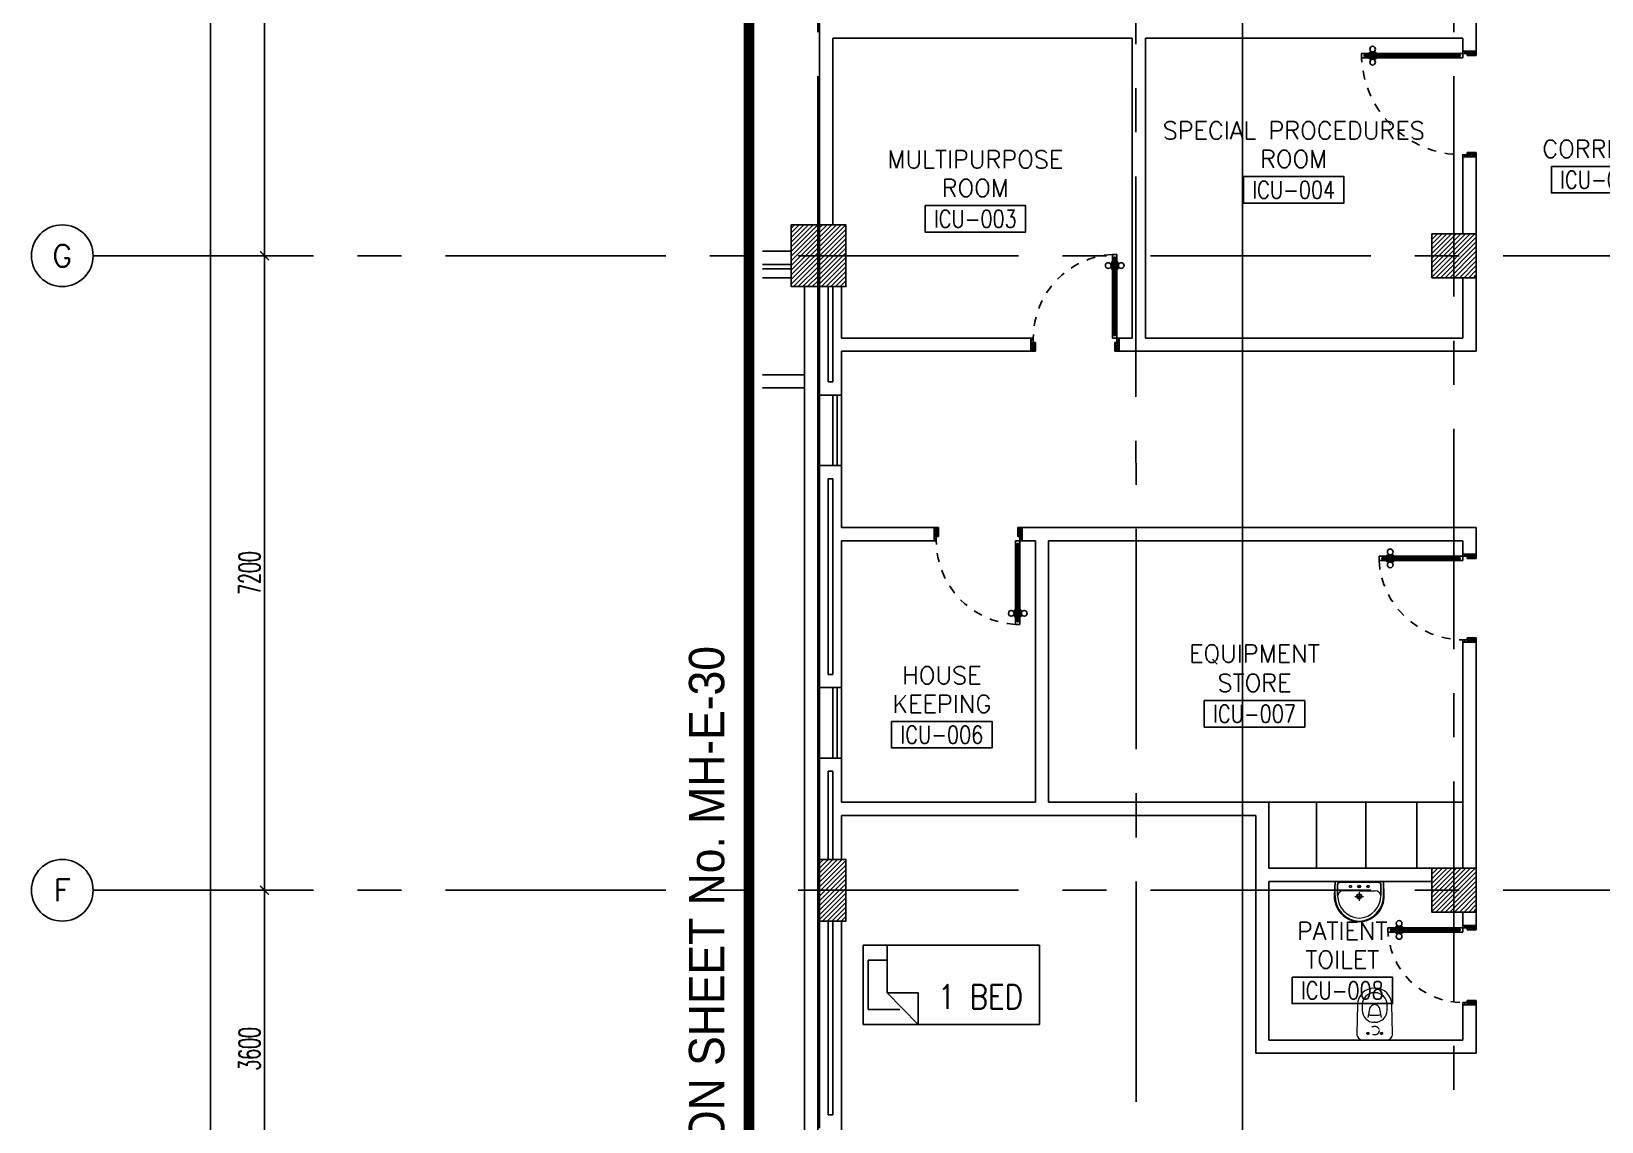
# Model space of a CAD drawing. Extents: x 0 to 93.9, y -1.5 to 78.
# Drawn here: x 0 to 17.82, y 17.17 to 29.54 of the extents above; entities that cross this region are included whole.
import ezdxf
from ezdxf.enums import TextEntityAlignment as Align

# ---------------------------------------------------------------- set-up
doc = ezdxf.new("R2010")
doc.units = 0
doc.header["$MEASUREMENT"] = 0
doc.header["$PDMODE"] = 34
for name, pattern in [('CENTER2', [1.125, 0.75, -0.125, 0.125, -0.125]), ('CENTERX2', [4, 2.5, -0.5, 0.5, -0.5]), ('DASHED', [0.75, 0.5, -0.25]), ('HIDDEN', [0.375, 0.25, -0.125]), ('HIDDEN2', [0.1875, 0.125, -0.0625])]:
    doc.linetypes.add(name, pattern=pattern)
doc.layers.get('0').update_dxf_attribs({"color": 11, "linetype": 'CONTINUOUS'})
doc.layers.get('DEFPOINTS').update_dxf_attribs({"color": 11, "linetype": 'CONTINUOUS'})
for name, color, linetype in [('AX-CR', 11, 'CONTINUOUS'), ('AX-DIM', 11, 'CONTINUOUS'), ('AX-TXT', 11, 'CONTINUOUS'), ('AXES', 11, 'CENTERX2'), ('COL', 11, 'CONTINUOUS'), ('COUNTER', 11, 'CONTINUOUS'), ('DOOR', 11, 'CONTINUOUS'), ('ELEV', 11, 'CONTINUOUS'), ('FIX', 11, 'CONTINUOUS'), ('FUR', 11, 'CONTINUOUS'), ('HAT', 11, 'CONTINUOUS'), ('INSUL', 11, 'CONTINUOUS'), ('RM-BOX', 11, 'CONTINUOUS'), ('RM-NAME', 11, 'CONTINUOUS'), ('RM-NO', 11, 'CONTINUOUS'), ('ROOF', 11, 'CONTINUOUS'), ('RS20', 11, 'CONTINUOUS'), ('SHAFT', 11, 'CONTINUOUS'), ('SUNI-FUR', 11, 'CONTINUOUS'), ('TXT1', 11, 'CONTINUOUS'), ('WALL', 11, 'CONTINUOUS'), ('WIN', 11, 'CONTINUOUS')]:
    doc.layers.add(name, color=color, linetype=linetype)
doc.styles.add('ROMANS', font='ROMANS.shx', dxfattribs={"width": 0.6})
doc.styles.add('RS20', font='ROMANS.shx', dxfattribs={"height": 0.2})
doc.styles.add('TTXT', font='swisse.ttf', dxfattribs={"width": 0.6})
doc.dimstyles.new('STANDARD in', dxfattribs={"dimtxt": 0.24, "dimasz": 0.1, "dimexe": 0.07, "dimexo": 0.05, "dimgap": 0.05, "dimtad": 1, "dimdec": 0, "dimlfac": 1000, "dimzin": 0, "dimdsep": 46, "dimtxsty": 'ROMANS', "dimblk": 'ARCHTICK', "dimcen": 0.05, "dimdle": 0.05, "dimclrd": 7, "dimclre": 7, "dimclrt": 2, "dimadec": 0, "dimazin": 0, "dimtfac": 1, "dimtdec": 0, "dimtmove": 2, "dimatfit": 3, "dimldrblk": 'ARCHTICK', "dimfxl": 0, "dimtolj": 1, "dimtzin": 0, "dimarcsym": 0})

# ---------------------------------------------------------------- blocks, each defined once
blk = doc.blocks.new('AXL')
at = {"layer": 'AX-CR'}
blk.add_circle((-350, 0), 350, dxfattribs=at)
at = {"layer": 'AX-TXT', "style": 'ROMANS'}
blk.add_attdef('AX', text='', height=250, dxfattribs=at).set_placement((-350, 0), align=Align.MIDDLE)
blk = doc.blocks.new('_ARCHTICK')
at = {"color": 0, "linetype": 'ByBlock', "const_width": 0.15}
blk.add_lwpolyline([(-0.5, -0.5), (0.5, 0.5)], dxfattribs=at)
blk = doc.blocks.new('*D125')
at = {"layer": 'AX-DIM', "color": 7, "lineweight": -2, "ltscale": 0.3}
for p, q in [((2.033, 5.1), (2.033, 64.52)), ((6.055, 64.47), (1.963, 64.47)), ((6.734, 5.15), (1.963, 5.15))]:
    blk.add_line(p, q, dxfattribs=at)
at = {"layer": 'DEFPOINTS', "color": 0, "ltscale": 0.3}
for p in [(2.033, 64.47), (6.105, 64.47), (6.784, 5.15)]:
    blk.add_point(p, dxfattribs=at)
at = {"layer": 'AX-DIM', "color": 7, "lineweight": -2, "ltscale": 0.3, "xscale": 0.1, "yscale": 0.1, "zscale": 0.1}
for p, rotation in [((2.033, 64.47), 90), ((2.033, 5.15), 270)]:
    blk.add_blockref('_ARCHTICK', p, dxfattribs=dict(at, rotation=rotation))
at = {"layer": 'AX-DIM', "color": 2, "ltscale": 0.3, "insert": (1.863, 34.81), "char_height": 0.24, "attachment_point": 5, "rotation": 90, "style": 'ROMANS'}
blk.add_mtext('\\A1;59320', dxfattribs=at)
blk = doc.blocks.new('*D116')
at = {"layer": 'AX-DIM', "color": 7, "lineweight": -2, "ltscale": 0.3}
for p, q in [((2.995, 33), (2.575, 33)), ((2.645, 26.95), (2.645, 33.05)), ((2.995, 27), (2.575, 27))]:
    blk.add_line(p, q, dxfattribs=at)
at = {"layer": 'DEFPOINTS', "color": 0, "ltscale": 0.3}
for p in [(2.645, 33), (3.045, 33), (3.045, 27)]:
    blk.add_point(p, dxfattribs=at)
at = {"layer": 'AX-DIM', "color": 7, "lineweight": -2, "ltscale": 0.3, "xscale": 0.1, "yscale": 0.1, "zscale": 0.1}
for p, rotation in [((2.645, 33), 90), ((2.645, 27), 270)]:
    blk.add_blockref('_ARCHTICK', p, dxfattribs=dict(at, rotation=rotation))
at = {"layer": 'AX-DIM', "color": 2, "ltscale": 0.3, "insert": (2.475, 30), "char_height": 0.24, "attachment_point": 5, "rotation": 90, "style": 'ROMANS'}
blk.add_mtext('\\A1;6000', dxfattribs=at)
blk = doc.blocks.new('*D115')
at = {"layer": 'AX-DIM', "color": 7, "lineweight": -2, "ltscale": 0.3}
for p, q in [((2.995, 27), (2.575, 27)), ((2.645, 19.75), (2.645, 27.05)), ((2.995, 19.8), (2.575, 19.8))]:
    blk.add_line(p, q, dxfattribs=at)
at = {"layer": 'DEFPOINTS', "color": 0, "ltscale": 0.3}
for p in [(2.645, 27), (3.045, 27), (3.045, 19.8)]:
    blk.add_point(p, dxfattribs=at)
at = {"layer": 'AX-DIM', "color": 7, "lineweight": -2, "ltscale": 0.3, "xscale": 0.1, "yscale": 0.1, "zscale": 0.1}
for p, rotation in [((2.645, 27), 90), ((2.645, 19.8), 270)]:
    blk.add_blockref('_ARCHTICK', p, dxfattribs=dict(at, rotation=rotation))
at = {"layer": 'AX-DIM', "color": 2, "ltscale": 0.3, "insert": (2.475, 23.4), "char_height": 0.24, "attachment_point": 5, "rotation": 90, "style": 'ROMANS'}
blk.add_mtext('\\A1;7200', dxfattribs=at)
blk = doc.blocks.new('*D114')
at = {"layer": 'AX-DIM', "color": 7, "lineweight": -2, "ltscale": 0.3}
for p, q in [((2.995, 19.8), (2.575, 19.8)), ((2.645, 16.15), (2.645, 19.85)), ((2.995, 16.2), (2.575, 16.2))]:
    blk.add_line(p, q, dxfattribs=at)
at = {"layer": 'DEFPOINTS', "color": 0, "ltscale": 0.3}
for p in [(2.645, 19.8), (3.045, 19.8), (3.045, 16.2)]:
    blk.add_point(p, dxfattribs=at)
at = {"layer": 'AX-DIM', "color": 7, "lineweight": -2, "ltscale": 0.3, "xscale": 0.1, "yscale": 0.1, "zscale": 0.1}
for p, rotation in [((2.645, 19.8), 90), ((2.645, 16.2), 270)]:
    blk.add_blockref('_ARCHTICK', p, dxfattribs=dict(at, rotation=rotation))
at = {"layer": 'AX-DIM', "color": 2, "ltscale": 0.3, "insert": (2.475, 18), "char_height": 0.24, "attachment_point": 5, "rotation": 90, "style": 'ROMANS'}
blk.add_mtext('\\A1;3600', dxfattribs=at)
blk = doc.blocks.new('*X81')
at = {"color": 0}
for p, q in [((80579, 132658), (81071, 133150)), ((80579, 132711), (81018, 133150)), ((80579, 132764), (80965, 133150)), ((80579, 132817), (80912, 133150)), ((80579, 132870), (80859, 133150)), ((80579, 132923), (80806, 133150)), ((80579, 132976), (80753, 133150)), ((80579, 133029), (80700, 133150)), ((80579, 133082), (80647, 133150)), ((80579, 133135), (80594, 133150)), ((80624, 132650), (81079, 133105)), ((80677, 132650), (81079, 133052)), ((80730, 132650), (81079, 132999)), ((80783, 132650), (81079, 132946)), ((80836, 132650), (81079, 132892)), ((80890, 132650), (81079, 132839)), ((80943, 132650), (81079, 132786)), ((80996, 132650), (81079, 132733)), ((81049, 132650), (81079, 132680))]:
    blk.add_line(p, q, dxfattribs=at)
blk = doc.blocks.new('COL50')
at = {"layer": 'COL'}
blk.add_lwpolyline([(-250, 250), (-250, -250), (250, -250), (250, 250)], close=True, dxfattribs=at)
blk = doc.blocks.new('C11')
at = {"layer": 'HAT'}
h = blk.add_hatch(dxfattribs=at)
h.set_pattern_fill('ANSI31', color=256, scale=300, style=0)
h.set_pattern_definition([(45, (-248556.182, -75061.005), (-26.5165043, 26.5165043), [])])
h.paths.add_polyline_path([(300, 700), (0, 700), (0, 350), (300, 350)])
h.paths.add_polyline_path([(300, 350), (0, 350), (0, 0), (300, 0)])
at = {"layer": 'COL'}
blk.add_lwpolyline([(300, 700), (300, 0), (0, 0), (0, 700)], close=True, dxfattribs=at)
blk = doc.blocks.new('C11D')
at = {"layer": 'COL', "linetype": 'ByBlock'}
for p in [(-320, 0), (0, 0)]:
    blk.add_blockref('C11', p, dxfattribs=at)
blk = doc.blocks.new('DOOR90')
at = {"layer": 'DOOR', "color": 0, "linetype": 'ByBlock'}
for p, q in [((-150, 0), (-150, -25)), ((-150, 0), (0, 0)), ((0, -50), (0, 0)), ((-1000, -25), (-1000, -75)), ((-1000, -75), (-1000, -25)), ((-950, -25), (-1000, -25)), ((-950, -75), (-1000, -75)), ((-970, -42), (-970, -58)), ((-950, -42), (-970, -42)), ((-950, -58), (-970, -58)), ((-950, -25), (-950, -42)), ((-950, -58), (-950, -75)), ((-918, -25), (-918, -18)), ((-828, -18), (-918, -18)), ((-918, -75), (-918, -82)), ((-828, -82), (-918, -82)), ((-905, -18), (-905, -9)), ((-905, -9), (-840, -9)), ((-905, -18), (-840, -18)), ((-905, -82), (-905, -91)), ((-905, -82), (-840, -82)), ((-905, -91), (-840, -91)), ((-840, -18), (-840, -9)), ((-840, -82), (-840, -91)), ((-828, -25), (-828, -18)), ((-828, -75), (-828, -82)), ((-200, -42), (-200, -25)), ((-200, -25), (-150, -25)), ((-180, -42), (-200, -42)), ((-200, -75), (-200, -58)), ((-200, -58), (-180, -58)), ((-150, -75), (-200, -75)), ((-180, -58), (-180, -42)), ((-150, -75), (-150, -25)), ((-150, -25), (-100, -25)), ((-100, -25), (-100, -50)), ((-100, -50), (0, -50)), ((-150, -900), (-150, -875)), ((-150, -875), (-100, -875)), ((-100, -850), (0, -850)), ((-100, -875), (-100, -850)), ((0, -850), (0, -900)), ((0, -900), (-150, -900)), ((-150, -900), (0, -900))]:
    blk.add_line(p, q, dxfattribs=at)
at = {"layer": 'DOOR', "color": 9, "linetype": 'ByBlock'}
for p, q in [((0, -50), (-114, 0)), ((0, -50), (-40, 0)), ((0, -50), (-100, -37)), ((0, -850), (-114, -900)), ((0, -850), (-100, -863)), ((0, -850), (-40, -900))]:
    blk.add_line(p, q, dxfattribs=at)
at = {"layer": 'DOOR', "linetype": 'ByBlock'}
for p, q in [((-200, -25), (-950, -25)), ((-200, -42), (-950, -42)), ((-200, -58), (-950, -58)), ((-950, -75), (-200, -75))]:
    blk.add_line(p, q, dxfattribs=at)
at = {"layer": 'DOOR', "color": 0, "linetype": 'ByBlock'}
for centre in [(-873, 24), (-873, -124)]:
    blk.add_circle(centre, 32.4, dxfattribs=at)
at = {"layer": 'DOOR', "color": 9, "linetype": 'ByBlock'}
for centre, radius, start, end in [((0, -50), 154, 161.1053, 166.2858), ((0, -50), 134, 158.1598, 169.28), ((0, -50), 94.4, 148.0182, 180), ((0, -50), 74.4, 137.7764, 180), ((0, -50), 114, 154.0838, 167.3774), ((0, -50), 54.4, 113.2074, 180), ((0, -50), 34.4, 90, 180), ((0, -50), 14.4, 90, 180), ((0, -850), 154, 193.7142, 198.8947), ((0, -850), 134, 190.72, 201.8402), ((0, -850), 94.4, 180, 211.9818), ((0, -850), 74.4, 180, 222.2236), ((0, -850), 54.4, 180, 246.7926), ((0, -850), 34.4, 180, 270), ((0, -850), 14.4, 180, 270)]:
    blk.add_arc(centre, radius, start, end, dxfattribs=at)
at = {"layer": 'DOOR', "linetype": 'HIDDEN', "ltscale": 0.5}
blk.add_arc((-150, -25), 850, 180, 270, dxfattribs=at)
blk = doc.blocks.new('RM1')
at = {"layer": 'RM-BOX'}
blk.add_lwpolyline([(570, -200), (-570, -200), (-570, -500), (570, -500)], close=True, dxfattribs=at)
at = {"layer": 'RM-NAME', "style": 'ROMANS'}
for tag, p in [('ROOMNAME1', (0, 324)), ('ROOMNAME2', (0, 0))]:
    blk.add_attdef(tag, text='', height=200, dxfattribs=at).set_placement(p, align=Align.MIDDLE)
at = {"layer": 'RM-NO', "style": 'ROMANS', "width": 0.8}
blk.add_attdef('ROOMNO', text='', height=200, dxfattribs=at).set_placement((0, -350), align=Align.MIDDLE)
blk = doc.blocks.new('DOOR100')
at = {"layer": 'DOOR', "color": 0, "linetype": 'ByBlock'}
for p, q in [((-25, 1300), (-75, 1300)), ((-75, 1300), (-25, 1300)), ((-75, 1250), (-75, 1300)), ((-58, 1250), (-75, 1250)), ((-42, 1270), (-58, 1270)), ((-58, 1250), (-58, 1270)), ((-42, 1250), (-42, 1270)), ((-25, 1250), (-42, 1250)), ((-25, 1250), (-25, 1300)), ((-82, 1205), (-91, 1205)), ((-91, 1205), (-91, 1140)), ((-82, 1140), (-91, 1140)), ((-75, 1218), (-82, 1218)), ((-82, 1128), (-82, 1218)), ((-82, 1205), (-82, 1140)), ((-75, 1128), (-82, 1128)), ((-25, 1218), (-18, 1218)), ((-25, 1128), (-18, 1128)), ((-18, 1128), (-18, 1218)), ((-18, 1205), (-9, 1205)), ((-18, 1205), (-18, 1140)), ((-18, 1140), (-9, 1140)), ((-9, 1205), (-9, 1140)), ((-75, 200), (-58, 200)), ((-75, 150), (-75, 200)), ((-58, 200), (-58, 180)), ((-58, 180), (-42, 180)), ((-42, 200), (-25, 200)), ((-42, 180), (-42, 200)), ((-25, 200), (-25, 150)), ((-1200, 0), (-1200, 150)), ((-1200, 150), (-1175, 150)), ((-1200, 150), (-1200, 0)), ((-1150, 0), (-1200, 0)), ((-1175, 150), (-1175, 100)), ((-1175, 100), (-1150, 100)), ((-1150, 100), (-1150, 0)), ((-75, 150), (-25, 150)), ((-50, 100), (-50, 0)), ((-25, 100), (-50, 100)), ((-50, 0), (0, 0)), ((0, 150), (-25, 150)), ((-25, 150), (-25, 100)), ((0, 150), (0, 0))]:
    blk.add_line(p, q, dxfattribs=at)
at = {"layer": 'DOOR', "linetype": 'ByBlock'}
for p, q in [((-75, 1250), (-75, 200)), ((-58, 200), (-58, 1250)), ((-42, 200), (-42, 1250)), ((-25, 200), (-25, 1250)), ((0, 0), (0, 150))]:
    blk.add_line(p, q, dxfattribs=at)
at = {"layer": 'DOOR', "color": 9, "linetype": 'ByBlock'}
for p, q in [((-1150, 0), (-1200, 114)), ((-1150, 0), (-1200, 40)), ((-1150, 0), (-1163, 100)), ((-50, 0), (0, 114)), ((-50, 0), (-37, 100)), ((-50, 0), (0, 40))]:
    blk.add_line(p, q, dxfattribs=at)
at = {"layer": 'DOOR', "color": 0, "linetype": 'ByBlock'}
for centre in [(-124, 1173), (24, 1173)]:
    blk.add_circle(centre, 32.4, dxfattribs=at)
at = {"layer": 'DOOR', "linetype": 'HIDDEN', "ltscale": 0.5}
blk.add_arc((-25, 150), 1150, 90, 180.0001, dxfattribs=at)
at = {"layer": 'DOOR', "color": 9, "linetype": 'ByBlock'}
for centre, radius, start, end in [((-1150, 0), 154, 103.7142, 108.8947), ((-1150, 0), 134, 100.72, 111.8402), ((-1150, 0), 94.4, 90, 121.9818), ((-1150, 0), 74.4, 90, 132.2236), ((-1150, 0), 54.4, 90, 156.7926), ((-1150, 0), 34.4, 90, 180), ((-1150, 0), 14.4, 90, 180), ((-50, 0), 94.4, 58.0182, 90), ((-50, 0), 74.4, 47.7764, 90), ((-50, 0), 54.4, 23.2074, 90), ((-50, 0), 34.4, 0, 90), ((-50, 0), 14.4, 0, 90), ((-50, 0), 134, 68.1598, 79.28), ((-50, 0), 114, 64.0838, 77.3774), ((-50, 0), 154, 71.1053, 76.2858)]:
    blk.add_arc(centre, radius, start, end, dxfattribs=at)
blk = doc.blocks.new('LAV1')
at = {"layer": 'FIX', "linetype": 'ByBlock', "ltscale": 0.3}
for p, q in [((-280, 210), (-275, 50)), ((-245, 210), (-245, 85)), ((245, 210), (245, 85)), ((280, 210), (275, 50)), ((0, 60), (-220, 60)), ((0, 60), (220, 60))]:
    blk.add_line(p, q, dxfattribs=at)
at = {"layer": 'FIX', "linetype": 'Continuous', "lineweight": 20}
for p, q in [((-275, 210), (-275, 50)), ((275, 210), (275, 50)), ((0, 50), (-275, 50)), ((0, 50), (-252, 50)), ((0, 155), (-181, 155)), ((0, 155), (181, 155)), ((0, 50), (252, 50)), ((0, 50), (275, 50))]:
    blk.add_line(p, q, dxfattribs=at)
at = {"layer": 'FIX', "linetype": 'DASHED', "lineweight": 20, "ltscale": 0.05}
for p, q in [((50, 220), (-50, 220)), ((0, 170), (0, 270)), ((0, 170), (0, 270))]:
    blk.add_line(p, q, dxfattribs=at)
at = {"layer": 'FIX', "lineweight": 20}
for p, q in [((16, 107), (-15, 107)), ((0, 92), (0, 123))]:
    blk.add_line(p, q, dxfattribs=at)
for centre, radius in [((0, 220), 29.5), ((0, 220), 22.5), ((0, 107), 15.5)]:
    blk.add_circle(centre, radius, dxfattribs=at)
at = {"layer": 'FIX', "linetype": 'HIDDEN', "lineweight": 20, "ltscale": 0.05}
for centre in [(-100, 107), (100, 107)]:
    blk.add_circle(centre, 12.4, dxfattribs=at)
at = {"layer": 'FIX', "linetype": 'ByBlock', "ltscale": 0.3}
for centre, radius, start, end in [((7, 220), 287, 91.3776, 182.0064), ((-7, 220), 287, 357.9936, 88.6224), ((-220, 85), 24.9, 179.7021, 269.9486), ((220, 85), 24.9, 270.0514, 0.2979)]:
    blk.add_arc(centre, radius, start, end, dxfattribs=at)
at = {"layer": 'FIX', "linetype": 'Continuous', "lineweight": 20}
for centre, radius, start, end in [((8, 217), 283, 91.6988, 181.351), ((8, 212), 253, 91.7328, 180.4884), ((-8, 217), 283, 358.649, 88.3012), ((-8, 212), 253, 359.5116, 88.2672), ((-179, 222), 66.9, 190.2006, 268.0786), ((179, 222), 66.9, 271.9214, 349.7994)]:
    blk.add_arc(centre, radius, start, end, dxfattribs=at)
blk = doc.blocks.new('WC1')
at = {"layer": 'FIX', "lineweight": 20}
for p, q in [((-210, 204), (-538, 194)), ((-727, 5), (-727, -5)), ((-674, 5), (-674, -5)), ((-534, 24), (-540, 0)), ((-540, 0), (-534, -24)), ((-475, 141), (-538, 141)), ((-395, 76), (-490, 60)), ((-339, 5), (-339, -5)), ((-538, -141), (-475, -141)), ((-490, -60), (-395, -76)), ((-538, -194), (-210, -204))]:
    blk.add_line(p, q, dxfattribs=at)
at = {"layer": 'FIX', "linetype": 'Continuous', "lineweight": 20}
blk.add_line((-420, -47), (-420, 45), dxfattribs=at)
at = {"layer": 'FIX', "lineweight": 20}
blk.add_lwpolyline([(-213, -204), (-210, -204, 0.414214), (-137, -131), (-137, 0), (-137, 131, 0.414214), (-210, 204)], format="xyb", dxfattribs=at)
at = {"layer": 'FIX', "linetype": 'HIDDEN2', "lineweight": 20, "ltscale": 0.3}
blk.add_circle((-245, 0), 49.8, dxfattribs=at)
at = {"layer": 'FIX', "linetype": 'HIDDEN', "lineweight": 20, "ltscale": 0.05}
for centre in [(-213, 78), (-213, -77)]:
    blk.add_circle(centre, 11.6, dxfattribs=at)
at = {"layer": 'FIX', "lineweight": 20}
for centre, radius, start, end in [((-538, 5), 189, 90, 180), ((-538, 5), 136, 90, 180), ((-473, -7), 68.2, 128.9242, 152.8468), ((-464, -18), 82, 108.496, 128.9242), ((-475, 5), 136, 360, 90), ((-538, -5), 189, 180, 270), ((-538, -5), 136, 180, 270), ((-473, 7), 68.2, 207.1532, 231.0758), ((-464, 18), 82, 231.0758, 251.504), ((-475, -5), 136, 270, 0)]:
    blk.add_arc(centre, radius, start, end, dxfattribs=at)
at = {"layer": 'FIX', "linetype": 'Continuous', "lineweight": 20}
for centre, start, end in [((-443, 46), 357.6662, 91.6121), ((-442, -46), 268.3879, 2.3338)]:
    blk.add_arc(centre, 22.3, start, end, dxfattribs=at)
blk = doc.blocks.new('DOOR-10')
at = {"layer": 'DOOR', "color": 0, "linetype": 'ByBlock'}
for p, q in [((-26, 1100), (-76, 1100)), ((-76, 1100), (-26, 1100)), ((-76, 1050), (-76, 1100)), ((-43, 1070), (-59, 1070)), ((-59, 1050), (-59, 1070)), ((-43, 1050), (-43, 1070)), ((-26, 1050), (-26, 1100)), ((-83, 1005), (-92, 1005)), ((-92, 1005), (-92, 940)), ((-83, 940), (-92, 940)), ((-76, 1018), (-83, 1018)), ((-83, 928), (-83, 1018)), ((-83, 1005), (-83, 940)), ((-76, 928), (-83, 928)), ((-59, 1050), (-76, 1050)), ((-26, 1050), (-43, 1050)), ((-26, 1018), (-18, 1018)), ((-26, 928), (-18, 928)), ((-18, 928), (-18, 1018)), ((-18, 1005), (-9, 1005)), ((-18, 1005), (-18, 940)), ((-18, 940), (-9, 940)), ((-9, 1005), (-9, 940)), ((-76, 200), (-59, 200)), ((-76, 150), (-76, 200)), ((-59, 200), (-59, 180)), ((-59, 180), (-43, 180)), ((-43, 200), (-26, 200)), ((-43, 180), (-43, 200)), ((-26, 200), (-26, 150)), ((-1001, 0), (-1001, 150)), ((-1001, 150), (-976, 150)), ((-1001, 150), (-1001, 0)), ((-951, 0), (-1001, 0)), ((-976, 150), (-976, 100)), ((-976, 100), (-951, 100)), ((-951, 100), (-951, 0)), ((-76, 150), (-26, 150)), ((-51, 100), (-51, 0)), ((-26, 100), (-51, 100)), ((-51, 0), (-1, 0)), ((-1, 150), (-26, 150)), ((-26, 150), (-26, 100))]:
    blk.add_line(p, q, dxfattribs=at)
at = {"layer": 'DOOR', "linetype": 'ByBlock'}
for p, q in [((-76, 1050), (-76, 200)), ((-59, 200), (-59, 1050)), ((-43, 200), (-43, 1050)), ((-26, 200), (-26, 1050))]:
    blk.add_line(p, q, dxfattribs=at)
at = {"layer": 'DOOR', "color": 9, "linetype": 'ByBlock'}
for p, q in [((-951, 0), (-1001, 114)), ((-951, 0), (-1001, 40)), ((-951, 0), (-964, 100)), ((-51, 0), (-1, 114)), ((-51, 0), (-37, 100)), ((-51, 0), (-1, 40)), ((-1, 0), (-1, 150))]:
    blk.add_line(p, q, dxfattribs=at)
at = {"layer": 'DOOR', "color": 0, "linetype": 'ByBlock'}
for centre in [(-124, 973), (23, 973)]:
    blk.add_circle(centre, 32.4, dxfattribs=at)
at = {"layer": 'DOOR', "linetype": 'HIDDEN', "ltscale": 0.5}
blk.add_arc((-23, 149), 952, 93.1482, 179.9482, dxfattribs=at)
at = {"layer": 'DOOR', "color": 9, "linetype": 'ByBlock'}
for centre, radius, start, end in [((-951, 0), 154, 103.7142, 108.8947), ((-951, 0), 134, 100.72, 111.8402), ((-951, 0), 94.4, 90, 121.9818), ((-951, 0), 74.4, 90, 132.2236), ((-951, 0), 54.4, 90, 156.7926), ((-951, 0), 34.4, 90, 180), ((-951, 0), 14.4, 90, 180), ((-51, 0), 94.4, 58.0182, 90), ((-51, 0), 74.4, 47.7764, 90), ((-51, 0), 54.4, 23.2074, 90), ((-51, 0), 34.4, 0, 90), ((-51, 0), 14.4, 0, 90), ((-51, 0), 134, 68.1598, 79.28), ((-51, 0), 114, 64.0838, 77.3774), ((-51, 0), 154, 71.1053, 76.2858)]:
    blk.add_arc(centre, radius, start, end, dxfattribs=at)

msp = doc.modelspace()

# ---------------------------------------------------------------- linework, layer by layer
at = {"layer": 'AXES'}
for p, q in [((16.1424, -1.4643), (16.1424, 77.3484)), ((8.9224, -1.4643), (8.9224, 76.9984)), ((8.9424, -1.4643), (8.9424, 76.9984)), ((12.5424, 5.4), (12.5174, 64.22)), ((0.7, 27), (25.1424, 27)), ((0.7, 19.8), (25.1424, 19.8))]:
    msp.add_line(p, q, dxfattribs=at)
at = {"layer": 'COUNTER', "linetype": 'ByBlock'}
for p, q in [((14.0424, 20.8), (16.2424, 20.8)), ((14.5833, 20.8), (14.5833, 20.05)), ((15.1424, 20.8), (15.1424, 20.05)), ((15.7196, 20.8), (15.7196, 20.05))]:
    msp.add_line(p, q, dxfattribs=at)
at = {"layer": 'ELEV', "linetype": 'CENTER2', "const_width": 0.12}
msp.add_lwpolyline([(8.1417, 4.0237), (8.1417, 67.862)], dxfattribs=at)
at = {"layer": 'FUR'}
for p, q in [((11.4388, 19.1765), (9.4388, 19.1765)), ((9.4388, 19.1765), (9.4388, 18.2765)), ((9.7104, 19.1765), (9.7104, 18.6377)), ((11.4388, 18.2765), (11.4388, 19.1765)), ((9.4942, 19.0066), (9.4942, 18.4487)), ((9.7104, 19.0066), (9.4942, 19.0066)), ((9.7104, 18.6377), (10.0638, 18.6377)), ((9.7104, 18.6377), (10.0638, 18.2765)), ((10.0638, 18.2765), (10.0638, 18.6377)), ((9.4942, 18.4487), (9.8539, 18.4487)), ((9.4388, 18.2765), (11.4388, 18.2765))]:
    msp.add_line(p, q, dxfattribs=at)
at = {"layer": 'INSUL'}
for p, q in [((8.2959, 26.9), (8.6224, 26.9)), ((8.2959, 26.85), (8.6224, 26.85)), ((9.0424, 26.65), (9.0424, 25.5682)), ((9.0924, 26.65), (9.0924, 25.5682)), ((9.0424, 25.5682), (9.0924, 25.5682)), ((9.0424, 24.4682), (9.0924, 24.4682)), ((9.0424, 22.2494), (9.0424, 24.4682)), ((9.0924, 22.2494), (9.0924, 24.4682)), ((9.0424, 22.2494), (9.0924, 22.2494)), ((9.0424, 20.15), (9.0424, 21.1494)), ((9.0424, 21.1494), (9.0924, 21.1494)), ((9.0924, 20.15), (9.0924, 21.1494)), ((9.0424, 19.45), (9.0424, 17.25)), ((9.0924, 19.45), (9.0924, 17.25)), ((9.0424, 17.25), (9.0924, 17.25))]:
    msp.add_line(p, q, dxfattribs=at)
at = {"layer": 'ROOF'}
for p, q in [((8.9224, 26.75), (8.9224, 5.35)), ((8.7724, 26.65), (8.7724, 12.95))]:
    msp.add_line(p, q, dxfattribs=at)
at = {"layer": 'SHAFT', "color": 7, "linetype": 'ByBlock'}
for p, q in [((8.2959, 25.65), (8.7724, 25.65)), ((8.2959, 25.5), (8.7724, 25.5))]:
    msp.add_line(p, q, dxfattribs=at)
at = {"layer": 'SUNI-FUR', "linetype": 'Continuous'}
msp.add_line((13.7424, 5.4), (13.7424, 64.22), dxfattribs=at)
at = {"layer": 'WALL'}
for p, q in [((8.9424, 32.75), (8.9424, 27.25)), ((16.3924, 29.32), (16.3924, 32.2)), ((9.0924, 29.47), (9.0924, 27.35)), ((16.2424, 29.32), (16.2424, 29.47)), ((16.2424, 27.25), (16.2424, 28.12)), ((16.3924, 25.915), (16.3924, 28.12)), ((8.2959, 27.05), (8.6224, 27.05)), ((8.2959, 26.75), (8.6224, 26.75)), ((16.2424, 26.065), (16.2424, 26.75)), ((8.9424, 26.65), (8.9424, 25.4182)), ((9.1924, 26.65), (9.1924, 26.065)), ((9.1924, 25.915), (9.1924, 25.4182)), ((8.9424, 25.4182), (9.1924, 25.4182)), ((8.9424, 24.6182), (9.1924, 24.6182)), ((8.9424, 22.0994), (8.9424, 24.6182)), ((9.1924, 23.915), (9.1924, 24.6182)), ((16.3924, 23.615), (16.3924, 23.915)), ((9.1924, 22.0994), (9.1924, 23.765)), ((11.3924, 20.8), (11.3924, 23.765)), ((11.5424, 20.8), (11.5424, 23.765)), ((16.2424, 23.615), (16.2424, 23.765)), ((16.2424, 20.05), (16.2424, 22.615)), ((16.3924, 20.05), (16.3924, 22.615)), ((8.9424, 22.0994), (9.1924, 22.0994)), ((8.9424, 20.15), (8.9424, 21.2994)), ((8.9424, 21.2994), (9.1924, 21.2994)), ((9.1924, 20.8), (9.1924, 21.2994)), ((9.1924, 20.15), (9.1924, 20.65)), ((8.9424, 19.45), (8.9424, 17.1)), ((9.1924, 19.45), (9.1924, 17.1)), ((16.2424, 19.55), (16.2424, 19.4)), ((16.3924, 19.55), (16.3924, 19.4)), ((16.2424, 19.4), (16.3924, 19.4)), ((16.2424, 18.5), (16.3924, 18.5)), ((16.2424, 18.5), (16.2424, 18.1)), ((16.3924, 18.5), (16.3924, 17.95))]:
    msp.add_line(p, q, dxfattribs=at)
at = {"layer": 'WALL', "linetype": 'ByBlock'}
for p, q in [((12.4924, 29.47), (9.0924, 29.47)), ((12.4924, 29.47), (12.4924, 26.065)), ((16.2424, 29.47), (12.6424, 29.47)), ((12.6424, 29.47), (12.6424, 26.065)), ((16.3924, 29.32), (16.2424, 29.32)), ((16.3924, 28.12), (16.2424, 28.12)), ((9.1924, 26.065), (11.3424, 26.065)), ((11.3424, 26.065), (11.3424, 25.915)), ((12.3424, 26.065), (12.3424, 25.915)), ((12.3424, 26.065), (12.4924, 26.065)), ((12.6424, 26.065), (16.2424, 26.065)), ((9.1924, 25.915), (11.3424, 25.915)), ((12.3424, 25.915), (16.3924, 25.915)), ((9.1924, 23.915), (10.2424, 23.915)), ((10.2424, 23.915), (10.2424, 23.765)), ((11.2424, 23.915), (11.2424, 23.765)), ((11.2424, 23.915), (16.3924, 23.915)), ((16.3924, 23.915), (16.3924, 23.765)), ((9.1924, 23.765), (10.2424, 23.765)), ((11.2424, 23.765), (11.3924, 23.765)), ((11.5424, 23.765), (16.2424, 23.765)), ((16.3924, 23.615), (16.2424, 23.615)), ((16.3924, 22.615), (16.2424, 22.615)), ((11.3924, 20.8), (9.1924, 20.8)), ((14.0424, 20.8), (11.5424, 20.8)), ((14.0424, 20.8), (14.0424, 20.05)), ((13.8924, 20.65), (9.1924, 20.65)), ((13.8924, 17.95), (13.8924, 20.65)), ((15.8924, 20.05), (14.0424, 20.05)), ((15.8924, 19.9), (14.0424, 19.9)), ((14.0424, 18.1), (14.0424, 19.9)), ((9.1924, 18.3), (9.1924, 12.95)), ((16.2424, 18.1), (14.0424, 18.1)), ((16.3924, 17.95), (13.8924, 17.95))]:
    msp.add_line(p, q, dxfattribs=at)
at = {"layer": 'WALL', "linetype": 'ByBlock', "ltscale": 0.3}
for points in [[(8.6224, 27.35), (8.9224, 27.35), (8.9224, 26.65), (8.6224, 26.65)], [(8.9424, 26.65), (9.2424, 26.65), (9.2424, 27.35), (8.9424, 27.35)], [(15.8924, 27.25), (16.3924, 27.25), (16.3924, 26.75), (15.8924, 26.75)], [(8.9424, 19.45), (9.2424, 19.45), (9.2424, 20.15), (8.9424, 20.15)], [(15.8924, 20.05), (16.3924, 20.05), (16.3924, 19.55), (15.8924, 19.55)]]:
    msp.add_lwpolyline(points, close=True, dxfattribs=at)
at = {"layer": 'WIN'}
for p, q in [((8.9424, 24.6182), (8.9424, 25.4182)), ((9.0924, 24.6182), (9.0924, 25.4182)), ((9.1424, 24.6182), (9.1424, 25.4182)), ((9.1924, 24.6182), (9.1924, 25.4182)), ((8.9424, 21.2994), (8.9424, 22.0994)), ((9.0924, 21.2994), (9.0924, 22.0994)), ((9.1424, 21.2994), (9.1424, 22.0994)), ((9.1924, 21.2994), (9.1924, 22.0994))]:
    msp.add_line(p, q, dxfattribs=at)

# ---------------------------------------------------------------- block references
at = {"layer": 'AXES', "xscale": 0.001, "yscale": 0.001, "zscale": 0.001}
for p, values in [((0.7, 27), {'AX': 'G'}), ((0.7, 19.8), {'AX': 'F'})]:
    msp.add_blockref('AXL', p, dxfattribs=at).add_auto_attribs(values)
at = {"layer": 'COL', "linetype": 'ByBlock', "xscale": 0.001, "yscale": 0.001, "zscale": 0.001}
for name, p in [('C11D', (8.9424, 26.65)), ('C11', (8.9424, 19.45))]:
    msp.add_blockref(name, p, dxfattribs=at)
at = {"layer": 'COL', "xscale": 0.001, "yscale": 0.001, "zscale": 0.001}
for p in [(16.1424, 27), (16.1424, 19.8)]:
    msp.add_blockref('COL50', p, dxfattribs=at)
at = {"layer": 'DOOR', "color": 0, "linetype": 'ByBlock', "xscale": 0.001, "yscale": 0.001, "zscale": 0.001, "rotation": 90}
msp.add_blockref('DOOR100', (16.3924, 29.32), dxfattribs=at)
at = {"layer": 'DOOR', "color": 0, "linetype": 'ByBlock', "ltscale": 0.3, "xscale": 0.001, "yscale": 0.001, "zscale": 0.001}
msp.add_blockref('DOOR-10', (12.3431, 25.915), dxfattribs=at)
at = {"layer": 'DOOR', "color": 0, "linetype": 'ByBlock', "ltscale": 0.3, "yscale": 0.001, "zscale": 0.001}
for p, xscale, rotation in [((11.2431, 23.915), -0.001, 180), ((16.3924, 23.6157), 0.001, 90)]:
    msp.add_blockref('DOOR-10', p, dxfattribs=dict(at, xscale=xscale, rotation=rotation))
at = {"layer": 'DOOR', "color": 0, "linetype": 'ByBlock', "xscale": 0.001, "yscale": 0.001, "zscale": 0.001}
msp.add_blockref('DOOR90', (16.3924, 19.4), dxfattribs=at)
at = {"layer": 'FIX', "xscale": 0.001, "yscale": 0.001, "zscale": 0.001}
for name, p, rotation in [('LAV1', (15.0674, 19.95), 180), ('WC1', (15.2424, 17.963), 270)]:
    msp.add_blockref(name, p, dxfattribs=dict(at, rotation=rotation))
at = {"layer": 'HAT', "xscale": 0.001, "yscale": 0.001, "zscale": 0.001}
for p in [(-64.6869, -105.8997), (-64.6869, -113.0997)]:
    msp.add_blockref('*X81', p, dxfattribs=at)
at = {"layer": 'RM-NAME'}
ref = msp.add_blockref('RM1', (14.3239, 28.0973), dxfattribs=dict(at, xscale=-0.001, yscale=0.001, zscale=0.001))
ref.add_attrib('ROOMNO', 'ICU-004', dxfattribs={"layer": 'RM-NO', "height": 0.2, "style": 'ROMANS', "width": 0.8}).set_placement((14.3239, 27.7473), align=Align.MIDDLE)
ref.add_attrib('ROOMNAME2', 'ROOM', dxfattribs={"height": 0.2, "style": 'ROMANS'}).set_placement((14.3239, 28.0973), align=Align.MIDDLE)
ref.add_attrib('ROOMNAME1', 'SPECIAL PROCEDURES', dxfattribs={"height": 0.2, "style": 'ROMANS'}).set_placement((14.3239, 28.4211), align=Align.MIDDLE)
ref = msp.add_blockref('RM1', (10.7109, 27.7681), dxfattribs=dict(at, xscale=-0.001, yscale=0.001, zscale=0.001))
ref.add_attrib('ROOMNO', 'ICU-003', dxfattribs={"layer": 'RM-NO', "height": 0.2, "style": 'ROMANS', "width": 0.8}).set_placement((10.7109, 27.4181), align=Align.MIDDLE)
ref.add_attrib('ROOMNAME2', 'ROOM', dxfattribs={"height": 0.2, "style": 'ROMANS'}).set_placement((10.7109, 27.7681), align=Align.MIDDLE)
ref.add_attrib('ROOMNAME1', 'MULTIPURPOSE', dxfattribs={"height": 0.2, "style": 'ROMANS'}).set_placement((10.7109, 28.092), align=Align.MIDDLE)
ref = msp.add_blockref('RM1', (17.8176, 28.2119), dxfattribs=dict(at, xscale=-0.001, yscale=0.001, zscale=0.001))
ref.add_attrib('ROOMNO', 'ICU-005', dxfattribs={"layer": 'RM-NO', "height": 0.2, "style": 'ROMANS', "width": 0.8}).set_placement((17.8176, 27.8619), align=Align.MIDDLE)
ref.add_attrib('ROOMNAME2', 'CORRIDOR', dxfattribs={"height": 0.2, "style": 'ROMANS'}).set_placement((17.8176, 28.2119), align=Align.MIDDLE)
ref = msp.add_blockref('RM1', (13.8789, 22.1523), dxfattribs=dict(at, xscale=-0.001, yscale=0.001, zscale=0.001))
ref.add_attrib('ROOMNO', 'ICU-007', dxfattribs={"layer": 'RM-NO', "height": 0.2, "style": 'ROMANS', "width": 0.8}).set_placement((13.8789, 21.8023), align=Align.MIDDLE)
ref.add_attrib('ROOMNAME2', 'STORE', dxfattribs={"height": 0.2, "style": 'ROMANS'}).set_placement((13.8789, 22.1523), align=Align.MIDDLE)
ref.add_attrib('ROOMNAME1', 'EQUIPMENT', dxfattribs={"height": 0.2, "style": 'ROMANS'}).set_placement((13.8789, 22.4761), align=Align.MIDDLE)
ref = msp.add_blockref('RM1', (10.3311, 21.9149), dxfattribs=dict(at, xscale=-0.001, yscale=0.001, zscale=0.001))
ref.add_attrib('ROOMNO', 'ICU-006', dxfattribs={"layer": 'RM-NO', "height": 0.2, "style": 'ROMANS', "width": 0.8}).set_placement((10.3311, 21.5649), align=Align.MIDDLE)
ref.add_attrib('ROOMNAME2', 'KEEPING', dxfattribs={"height": 0.2, "style": 'ROMANS'}).set_placement((10.3311, 21.9149), align=Align.MIDDLE)
ref.add_attrib('ROOMNAME1', 'HOUSE', dxfattribs={"height": 0.2, "style": 'ROMANS'}).set_placement((10.3311, 22.2387), align=Align.MIDDLE)
ref = msp.add_blockref('RM1', (14.8752, 19.0132), dxfattribs=dict(at, xscale=-0.001, yscale=0.001, zscale=0.001))
ref.add_attrib('ROOMNO', 'ICU-008', dxfattribs={"layer": 'RM-NO', "height": 0.2, "style": 'ROMANS', "width": 0.8}).set_placement((14.8752, 18.6632), align=Align.MIDDLE)
ref.add_attrib('ROOMNAME2', 'TOILET', dxfattribs={"height": 0.2, "style": 'ROMANS'}).set_placement((14.8752, 19.0132), align=Align.MIDDLE)
ref.add_attrib('ROOMNAME1', 'PATIENT', dxfattribs={"height": 0.2, "style": 'ROMANS'}).set_placement((14.8752, 19.3371), align=Align.MIDDLE)

# ---------------------------------------------------------------- texts
at = {"layer": 'RS20', "style": 'RS20', "width": 0.85}
msp.add_text('1 BED', height=0.2736, dxfattribs=at).set_placement((10.7698, 18.5903), align=Align.MIDDLE)
at = {"layer": 'TXT1', "color": 6, "style": 'TTXT', "width": 0.9}
msp.add_text('MATCH LINE CONTINUATION SHEET No. MH-E-30', height=0.401182, rotation=90, dxfattribs=at).set_placement((7.8621, 10.634))

# ---------------------------------------------------------------- dimensions: what is measured, and where the dimension line sits
at = {"layer": 'AX-DIM'}
for base, p1, p2, picture, middle in [((2.0333, 64.47), (6.7838, 5.15), (6.1053, 64.47), '*D125', (1.8633, 34.81)), ((2.6448, 33), (3.0448, 27), (3.0448, 33), '*D116', (2.4748, 30)), ((2.6448, 27), (3.0448, 19.8), (3.0448, 27), '*D115', (2.4748, 23.4)), ((2.6448, 19.8), (3.0448, 16.2), (3.0448, 19.8), '*D114', (2.4748, 18))]:
    dim = msp.add_linear_dim(base=base, p1=p1, p2=p2, angle=90, dimstyle='STANDARD in', dxfattribs=at)
    dim.commit()
    dim.dimension.update_dxf_attribs({"geometry": picture, "text_midpoint": middle})

doc.saveas('drawing.dxf')
